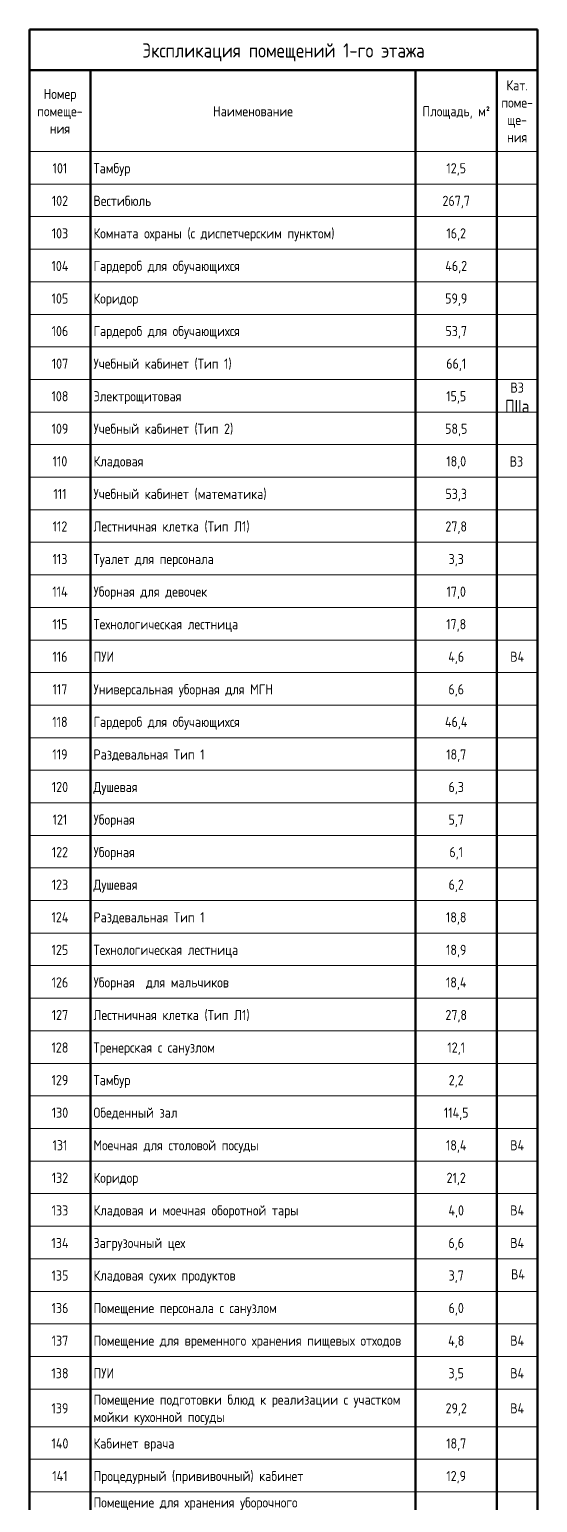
# Model space of a CAD drawing. Header units: millimetres. Extents: x -32 to 417638015, y -35 to 175284279.
# Drawn here: x 237159 to 249660, y 60264 to 96533 of the extents above; entities that cross this region are included whole.
import ezdxf

# ---------------------------------------------------------------- set-up
doc = ezdxf.new("R2010")
doc.units = ezdxf.units.MM
doc.layers.add('Графика', color=7, linetype='Continuous', lineweight=20)
doc.layers.add('Линии', color=7, linetype='Continuous', lineweight=9, true_color=0x00a600)
doc.styles.add('GOST Common_10', font='GOST_Common.ttf', dxfattribs={"width": 0.9, "height": 3.5})
doc.styles.add('GOST Common_11', font='GOST_Common.ttf', dxfattribs={"width": 0.9, "height": 2.5})

msp = doc.modelspace()

# ---------------------------------------------------------------- linework, layer by layer
at = {"layer": 'Линии', "color": 7, "lineweight": 50}
for p, q in [((237159, 96533), (237159, 95533)), ((249660, 96533), (237159, 96533)), ((249660, 95533), (249660, 96533)), ((237159, 95533), (237159, 76690)), ((237159, 95533), (249660, 95533)), ((238659, 95533), (238659, 93529)), ((246659, 95533), (246659, 93529)), ((248659, 95533), (248659, 93529)), ((249660, 95533), (249659, 76690)), ((249659, 95533), (249659, 93529)), ((238659, 93529), (238659, 92727)), ((246659, 93529), (246659, 92727)), ((248659, 93529), (248659, 92727)), ((249659, 93529), (249659, 92727)), ((238659, 92727), (238659, 91925)), ((246659, 92727), (246659, 91925)), ((248659, 92727), (248659, 91925)), ((249659, 92727), (249659, 91925)), ((238659, 91925), (238659, 91123)), ((246659, 91925), (246659, 91123)), ((248659, 91925), (248659, 91123)), ((249659, 91925), (249659, 91123)), ((238659, 91123), (238659, 90321)), ((246659, 91123), (246659, 90321)), ((248659, 91123), (248659, 90321)), ((249659, 91123), (249659, 90321)), ((238659, 90321), (238659, 89519)), ((246659, 90321), (246659, 89519)), ((248659, 90321), (248659, 89519)), ((249659, 90321), (249659, 89519)), ((238659, 89519), (238659, 88717)), ((246659, 89519), (246659, 88717)), ((248659, 89519), (248659, 88717)), ((249659, 89519), (249659, 88717)), ((238659, 88717), (238659, 87916)), ((246659, 88717), (246659, 87916)), ((248659, 88717), (248659, 87916)), ((249659, 88717), (249659, 87916)), ((238659, 87916), (238659, 87114)), ((246659, 87916), (246659, 87114)), ((248659, 87916), (248659, 87114)), ((249659, 87916), (249659, 87114)), ((238659, 87114), (238659, 86312)), ((246659, 87114), (246659, 86312)), ((248659, 87114), (248659, 86312)), ((249659, 87114), (249659, 86312)), ((238659, 86312), (238659, 85510)), ((246659, 86312), (246659, 85510)), ((248659, 86312), (248659, 85510)), ((249659, 86312), (249659, 85510)), ((238659, 85510), (238659, 84708)), ((246659, 85510), (246659, 84708)), ((248659, 85510), (248659, 84708)), ((249659, 85510), (249659, 84708)), ((238659, 84708), (238659, 83906)), ((246659, 84708), (246659, 83906)), ((248659, 84708), (248659, 83906)), ((249659, 84708), (249659, 83906)), ((238659, 83906), (238659, 83105)), ((246659, 83906), (246659, 83105)), ((248659, 83906), (248659, 83105)), ((249659, 83906), (249659, 83105)), ((238659, 83105), (238659, 82303)), ((246659, 83105), (246659, 82303)), ((248659, 83105), (248659, 82303)), ((249659, 83105), (249659, 82303)), ((238659, 82303), (238659, 81501)), ((246659, 82303), (246659, 81501)), ((248659, 82303), (248659, 81501)), ((249659, 82303), (249659, 81501)), ((238659, 81501), (238659, 80699)), ((246659, 81501), (246659, 80699)), ((248659, 81501), (248659, 80699)), ((249659, 81501), (249659, 80699)), ((238659, 80699), (238659, 79897)), ((246659, 80699), (246659, 79897)), ((248659, 80699), (248659, 79897)), ((249659, 80699), (249659, 79897)), ((238659, 79897), (238659, 79095)), ((246659, 79897), (246659, 79095)), ((248659, 79897), (248659, 79095)), ((249659, 79897), (249659, 79095)), ((238659, 79095), (238659, 78294)), ((246659, 79095), (246659, 78294)), ((248659, 79095), (248659, 78294)), ((249659, 79095), (249659, 78294)), ((238659, 78294), (238659, 77492)), ((246659, 78294), (246659, 77492)), ((248659, 78294), (248659, 77492)), ((249659, 78294), (249659, 77492)), ((238659, 77492), (238659, 76690)), ((246659, 77492), (246659, 76690)), ((248659, 77492), (248659, 76690)), ((249659, 77492), (249659, 76690)), ((237159, 76690), (237159, 55892)), ((238659, 76690), (238659, 75086)), ((246659, 76690), (246659, 75086)), ((248659, 76690), (248659, 75086)), ((249659, 76690), (249659, 75086)), ((238659, 75086), (238659, 74284)), ((246659, 75086), (246659, 74284)), ((248659, 75086), (248659, 74284)), ((249659, 75086), (249659, 74284)), ((238659, 74284), (238659, 73483)), ((246659, 74284), (246659, 73483)), ((248659, 74284), (248659, 73483)), ((249659, 74284), (249659, 73483)), ((238659, 73483), (238659, 72681)), ((246659, 73483), (246659, 72681)), ((248659, 73483), (248659, 72681)), ((249659, 73483), (249659, 72681)), ((238659, 72681), (238659, 71879)), ((246659, 72681), (246659, 71879)), ((248659, 72681), (248659, 71879)), ((249659, 72681), (249659, 71879)), ((238659, 71879), (238659, 71077)), ((246659, 71879), (246659, 71077)), ((248659, 71879), (248659, 71077)), ((249659, 71879), (249659, 71077)), ((249660, 71478), (249660, 55892)), ((238659, 71077), (238659, 70275)), ((246659, 71077), (246659, 70275)), ((248659, 71077), (248659, 70275)), ((249659, 71077), (249659, 70275)), ((238659, 70275), (238659, 69473)), ((246659, 70275), (246659, 69473)), ((248659, 70275), (248659, 69473)), ((249659, 70275), (249659, 69473)), ((238659, 69473), (238659, 68671)), ((246659, 69473), (246659, 68671)), ((248659, 69473), (248659, 68671)), ((249659, 69473), (249659, 68671)), ((238659, 68671), (238659, 67870)), ((246659, 68671), (246659, 67870)), ((248659, 68671), (248659, 67870)), ((249659, 68671), (249659, 67870)), ((238659, 67870), (238659, 67068)), ((246659, 67870), (246659, 67068)), ((248659, 67870), (248659, 67068)), ((249659, 67870), (249659, 67068)), ((238659, 67068), (238659, 66266)), ((246659, 67068), (246659, 66266)), ((248659, 67068), (248659, 66266)), ((249659, 67068), (249659, 66266)), ((238659, 66266), (238659, 65464)), ((246659, 66266), (246659, 65464)), ((248659, 66266), (248659, 65464)), ((249659, 66266), (249659, 65464)), ((238659, 65464), (238659, 64662)), ((246659, 65464), (246659, 64662)), ((248659, 65464), (248659, 64662)), ((249659, 65464), (249659, 64662)), ((238659, 64662), (238659, 63860)), ((246659, 64662), (246659, 63860)), ((248659, 64662), (248659, 63860)), ((249659, 64662), (249659, 63860)), ((238659, 63860), (238659, 63059)), ((246659, 63860), (246659, 63059)), ((248659, 63860), (248659, 63059)), ((249659, 63860), (249659, 63059)), ((238659, 63059), (238659, 62131)), ((246659, 63059), (246659, 62131)), ((248659, 63059), (248659, 62131)), ((249659, 63059), (249659, 62131)), ((238659, 62131), (238659, 61329)), ((246659, 62131), (246659, 61329)), ((248659, 62131), (248659, 61329)), ((249659, 62131), (249659, 61329)), ((238659, 61329), (238659, 60528)), ((246659, 61329), (246659, 60528)), ((248659, 61329), (248659, 60528)), ((249659, 61329), (249659, 60528)), ((238659, 60528), (238659, 59600)), ((246659, 60528), (246659, 59600)), ((248659, 60528), (248659, 59600)), ((249659, 60528), (249659, 59600))]:
    msp.add_line(p, q, dxfattribs=at)
at = {"layer": 'Линии', "color": 7, "lineweight": 20}
for p, q in [((238659, 93529), (237159, 93529)), ((246659, 93529), (238659, 93529)), ((248659, 93529), (246659, 93529)), ((249659, 93529), (248659, 93529)), ((238659, 92727), (237159, 92727)), ((246659, 92727), (238659, 92727)), ((248659, 92727), (246659, 92727)), ((249659, 92727), (248659, 92727)), ((238659, 91925), (237159, 91925)), ((246659, 91925), (238659, 91925)), ((248659, 91925), (246659, 91925)), ((249659, 91925), (248659, 91925)), ((238659, 91123), (237159, 91123)), ((246659, 91123), (238659, 91123)), ((248659, 91123), (246659, 91123)), ((249659, 91123), (248659, 91123)), ((238659, 90321), (237159, 90321)), ((246659, 90321), (238659, 90321)), ((248659, 90321), (246659, 90321)), ((249659, 90321), (248659, 90321)), ((238659, 89519), (237159, 89519)), ((246659, 89519), (238659, 89519)), ((248659, 89519), (246659, 89519)), ((249659, 89519), (248659, 89519)), ((238659, 88717), (237159, 88717)), ((246659, 88717), (238659, 88717)), ((248659, 88717), (246659, 88717)), ((249659, 88717), (248659, 88717)), ((238659, 87916), (237159, 87916)), ((246659, 87916), (238659, 87916)), ((248659, 87916), (246659, 87916)), ((249659, 87916), (248659, 87916)), ((238659, 87114), (237159, 87114)), ((246659, 87114), (238659, 87114)), ((248659, 87114), (246659, 87114)), ((249659, 87114), (248659, 87114)), ((238659, 86312), (237159, 86312)), ((246659, 86312), (238659, 86312)), ((248659, 86312), (246659, 86312)), ((249659, 86312), (248659, 86312)), ((238659, 85510), (237159, 85510)), ((246659, 85510), (238659, 85510)), ((248659, 85510), (246659, 85510)), ((249659, 85510), (248659, 85510)), ((238659, 84708), (237159, 84708)), ((246659, 84708), (238659, 84708)), ((248659, 84708), (246659, 84708)), ((249659, 84708), (248659, 84708)), ((238659, 83906), (237159, 83906)), ((246659, 83906), (238659, 83906)), ((248659, 83906), (246659, 83906)), ((249659, 83906), (248659, 83906)), ((238659, 83105), (237159, 83105)), ((246659, 83105), (238659, 83105)), ((248659, 83105), (246659, 83105)), ((249659, 83105), (248659, 83105)), ((238659, 82303), (237159, 82303)), ((246659, 82303), (238659, 82303)), ((248659, 82303), (246659, 82303)), ((249659, 82303), (248659, 82303)), ((238659, 81501), (237159, 81501)), ((246659, 81501), (238659, 81501)), ((248659, 81501), (246659, 81501)), ((249659, 81501), (248659, 81501)), ((238659, 80699), (237159, 80699)), ((246659, 80699), (238659, 80699)), ((248659, 80699), (246659, 80699)), ((249659, 80699), (248659, 80699)), ((238659, 79897), (237159, 79897)), ((246659, 79897), (238659, 79897)), ((248659, 79897), (246659, 79897)), ((249659, 79897), (248659, 79897)), ((238659, 79095), (237159, 79095)), ((246659, 79095), (238659, 79095)), ((248659, 79095), (246659, 79095)), ((249659, 79095), (248659, 79095)), ((238659, 78294), (237159, 78294)), ((246659, 78294), (238659, 78294)), ((248659, 78294), (246659, 78294)), ((249659, 78294), (248659, 78294)), ((238659, 77492), (237159, 77492)), ((246659, 77492), (238659, 77492)), ((248659, 77492), (246659, 77492)), ((249659, 77492), (248659, 77492)), ((238659, 76690), (237159, 76690)), ((238659, 76690), (237159, 76690)), ((249660, 76690), (237159, 76690)), ((249660, 76690), (237159, 76690)), ((246659, 76690), (238659, 76690)), ((246659, 76690), (238659, 76690)), ((248659, 76690), (246659, 76690)), ((248659, 76690), (246659, 76690)), ((249659, 76690), (248659, 76690)), ((249659, 76690), (248659, 76690)), ((238659, 75888), (237159, 75888)), ((246659, 75888), (238659, 75888)), ((248659, 75888), (246659, 75888)), ((249659, 75888), (248659, 75888)), ((238659, 75086), (237159, 75086)), ((246659, 75086), (238659, 75086)), ((248659, 75086), (246659, 75086)), ((249659, 75086), (248659, 75086)), ((238659, 74284), (237159, 74284)), ((246659, 74284), (238659, 74284)), ((248659, 74284), (246659, 74284)), ((249659, 74284), (248659, 74284)), ((238659, 73483), (237159, 73483)), ((246659, 73483), (238659, 73483)), ((248659, 73483), (246659, 73483)), ((249659, 73483), (248659, 73483)), ((238659, 72681), (237159, 72681)), ((246659, 72681), (238659, 72681)), ((248659, 72681), (246659, 72681)), ((249659, 72681), (248659, 72681)), ((238659, 71879), (237159, 71879)), ((246659, 71879), (238659, 71879)), ((248659, 71879), (246659, 71879)), ((249659, 71879), (248659, 71879)), ((238659, 71077), (237159, 71077)), ((246659, 71077), (238659, 71077)), ((248659, 71077), (246659, 71077)), ((249659, 71077), (248659, 71077)), ((238659, 70275), (237159, 70275)), ((246659, 70275), (238659, 70275)), ((248659, 70275), (246659, 70275)), ((249659, 70275), (248659, 70275)), ((238659, 69473), (237159, 69473)), ((246659, 69473), (238659, 69473)), ((248659, 69473), (246659, 69473)), ((249659, 69473), (248659, 69473)), ((238659, 68671), (237159, 68671)), ((246659, 68671), (238659, 68671)), ((248659, 68671), (246659, 68671)), ((249659, 68671), (248659, 68671)), ((238659, 67870), (237159, 67870)), ((246659, 67870), (238659, 67870)), ((248659, 67870), (246659, 67870)), ((249659, 67870), (248659, 67870)), ((238659, 67068), (237159, 67068)), ((246659, 67068), (238659, 67068)), ((248659, 67068), (246659, 67068)), ((249659, 67068), (248659, 67068)), ((238659, 66266), (237159, 66266)), ((246659, 66266), (238659, 66266)), ((248659, 66266), (246659, 66266)), ((249659, 66266), (248659, 66266)), ((238659, 65464), (237159, 65464)), ((246659, 65464), (238659, 65464)), ((248659, 65464), (246659, 65464)), ((249659, 65464), (248659, 65464)), ((238659, 64662), (237159, 64662)), ((246659, 64662), (238659, 64662)), ((248659, 64662), (246659, 64662)), ((249659, 64662), (248659, 64662)), ((238659, 63860), (237159, 63860)), ((246659, 63860), (238659, 63860)), ((248659, 63860), (246659, 63860)), ((249659, 63860), (248659, 63860)), ((238659, 63059), (237159, 63059)), ((246659, 63059), (238659, 63059)), ((248659, 63059), (246659, 63059)), ((249659, 63059), (248659, 63059)), ((238659, 62131), (237159, 62131)), ((246659, 62131), (238659, 62131)), ((248659, 62131), (246659, 62131)), ((249659, 62131), (248659, 62131)), ((238659, 61329), (237159, 61329)), ((246659, 61329), (238659, 61329)), ((248659, 61329), (246659, 61329)), ((249659, 61329), (248659, 61329)), ((238659, 60528), (237159, 60528)), ((246659, 60528), (238659, 60528)), ((248659, 60528), (246659, 60528)), ((249659, 60528), (248659, 60528))]:
    msp.add_line(p, q, dxfattribs=at)

# ---------------------------------------------------------------- texts
at = {"layer": 'Графика', "line_spacing_factor": 1.022761}
for s, insert, char_height, width, attachment_point, style in [('Экспликация помещений 1-го этажа', (243410, 96192), 350, 8375.31, 2, 'GOST Common_10'), ('Номер помеще- ния', (237909, 95071), 250, 1418.03, 2, 'GOST Common_11'), ('Кат. поме- ще- ния', (249159, 95284), 250, 962.45, 2, 'GOST Common_11'), ('Наименование', (242659, 94644), 250, 2353.32, 2, 'GOST Common_11'), ('Площадь, м\\fGOST Common|b0|i0|c238|p34|;\\W.9;²', (247659, 94644), 250, 2009.37, 2, 'GOST Common_11'), ('101', (237909, 93241), 250, 458.6, 2, 'GOST Common_11'), ('Тамбур', (238734, 93241), 250, 1203.81, 1, 'GOST Common_11'), ('12,5', (247659, 93241), 250, 603.41, 2, 'GOST Common_11'), ('102', (237909, 92439), 250, 509.89, 2, 'GOST Common_11'), ('Вестибюль', (238734, 92439), 250, 1783.09, 1, 'GOST Common_11'), ('267,7', (247659, 92439), 250, 841.76, 2, 'GOST Common_11'), ('103', (237909, 91638), 250, 509.89, 2, 'GOST Common_11'), ('Комната охраны (с диспетчерским пунктом)', (238734, 91638), 250, 7259.08, 1, 'GOST Common_11'), ('16,2', (247659, 91638), 250, 603.41, 2, 'GOST Common_11'), ('104', (237909, 90836), 250, 537.04, 2, 'GOST Common_11'), ('Гардероб для обучающихся', (238734, 90836), 250, 4456.22, 1, 'GOST Common_11'), ('46,2', (247659, 90836), 250, 681.86, 2, 'GOST Common_11'), ('105', (237909, 90034), 250, 509.89, 2, 'GOST Common_11'), ('Коридор', (238734, 90034), 250, 1336.56, 1, 'GOST Common_11'), ('59,9', (247659, 90034), 250, 654.71, 2, 'GOST Common_11'), ('106', (237909, 89232), 250, 509.89, 2, 'GOST Common_11'), ('Гардероб для обучающихся', (238734, 89232), 250, 4456.22, 1, 'GOST Common_11'), ('53,7', (247659, 89232), 250, 654.71, 2, 'GOST Common_11'), ('107', (237909, 88430), 250, 509.89, 2, 'GOST Common_11'), ('Учебный кабинет (Тип 1)', (238734, 88430), 250, 3976.5, 1, 'GOST Common_11'), ('66,1', (247659, 88430), 250, 603.41, 2, 'GOST Common_11'), ('В3\\P{\\H1.25x;ПIIa}', (249159, 87840), 250, 401.27, 2, 'GOST Common_11'), ('108', (237909, 87628), 250, 509.89, 2, 'GOST Common_11'), ('Электрощитовая', (238734, 87628), 250, 2863.2, 1, 'GOST Common_11'), ('15,5', (247659, 87628), 250, 603.41, 2, 'GOST Common_11'), ('109', (237909, 86827), 250, 509.89, 2, 'GOST Common_11'), ('Учебный кабинет (Тип 2)', (238734, 86827), 250, 4027.8, 1, 'GOST Common_11'), ('58,5', (247659, 86827), 250, 654.71, 2, 'GOST Common_11'), ('110', (237909, 86025), 250, 458.6, 2, 'GOST Common_11'), ('Кладовая', (238734, 86025), 250, 1577.93, 1, 'GOST Common_11'), ('18,0', (247659, 86025), 250, 603.41, 2, 'GOST Common_11'), ('В3', (249140, 86020), 250, 755.69, 2, 'GOST Common_11'), ('Учебный кабинет (математика)', (238734, 85223), 250, 5273.85, 1, 'GOST Common_11'), ('111', (237909, 85223), 250, 407.31, 2, 'GOST Common_11'), ('53,3', (247659, 85223), 250, 654.71, 2, 'GOST Common_11'), ('112', (237909, 84421), 250, 458.6, 2, 'GOST Common_11'), ('Лестничная клетка (Тип Л1)', (238734, 84421), 250, 4595.01, 1, 'GOST Common_11'), ('27,8', (247659, 84421), 250, 654.71, 2, 'GOST Common_11'), ('113', (237909, 83619), 250, 458.6, 2, 'GOST Common_11'), ('Туалет для персонала', (238734, 83619), 250, 3692.9, 1, 'GOST Common_11'), ('3,3', (247659, 83619), 250, 467.65, 2, 'GOST Common_11'), ('114', (237909, 82817), 250, 485.75, 2, 'GOST Common_11'), ('Уборная для девочек', (238734, 82817), 250, 3421.36, 1, 'GOST Common_11'), ('17,0', (247659, 82817), 250, 603.41, 2, 'GOST Common_11'), ('115', (237909, 82015), 250, 458.6, 2, 'GOST Common_11'), ('Технологическая лестница', (238734, 82015), 250, 4510.53, 1, 'GOST Common_11'), ('17,8', (247659, 82015), 250, 603.41, 2, 'GOST Common_11'), ('116', (237909, 81214), 250, 458.6, 2, 'GOST Common_11'), ('ПУИ', (238734, 81214), 250, 642.64, 1, 'GOST Common_11'), ('4,6', (247659, 81214), 250, 494.8, 2, 'GOST Common_11'), ('В4', (249159, 81214), 250, 428.42, 2, 'GOST Common_11'), ('117', (237909, 80412), 250, 458.6, 2, 'GOST Common_11'), ('Универсальная уборная для МГН', (238734, 80412), 250, 5310.05, 1, 'GOST Common_11'), ('6,6', (247659, 80412), 250, 467.65, 2, 'GOST Common_11'), ('118', (237909, 79610), 250, 458.6, 2, 'GOST Common_11'), ('Гардероб для обучающихся', (238734, 79610), 250, 4456.22, 1, 'GOST Common_11'), ('46,4', (247659, 79610), 250, 709.01, 2, 'GOST Common_11'), ('119', (237909, 78808), 250, 458.6, 2, 'GOST Common_11'), ('Раздевальная Тип 1', (238734, 78808), 250, 3252.41, 1, 'GOST Common_11'), ('18,7', (247659, 78808), 250, 603.41, 2, 'GOST Common_11'), ('120', (237909, 78006), 250, 509.89, 2, 'GOST Common_11'), ('Душевая', (238734, 78006), 250, 1445.18, 1, 'GOST Common_11'), ('6,3', (247659, 78006), 250, 467.65, 2, 'GOST Common_11'), ('121', (237909, 77204), 250, 458.6, 2, 'GOST Common_11'), ('Уборная', (238734, 77204), 250, 1363.72, 1, 'GOST Common_11'), ('5,7', (247659, 77204), 250, 467.65, 2, 'GOST Common_11'), ('122', (237909, 76403), 250, 509.89, 2, 'GOST Common_11'), ('Уборная', (238734, 76403), 250, 1363.72, 1, 'GOST Common_11'), ('6,1', (247659, 76403), 250, 416.36, 2, 'GOST Common_11'), ('123', (237909, 75601), 250, 509.89, 2, 'GOST Common_11'), ('Душевая', (238734, 75601), 250, 1445.18, 1, 'GOST Common_11'), ('6,2', (247659, 75601), 250, 467.65, 2, 'GOST Common_11'), ('124', (237909, 74799), 250, 537.04, 2, 'GOST Common_11'), ('Раздевальная Тип 1', (238734, 74799), 250, 3252.41, 1, 'GOST Common_11'), ('18,8', (247659, 74799), 250, 603.41, 2, 'GOST Common_11'), ('125', (237909, 73997), 250, 509.89, 2, 'GOST Common_11'), ('Технологическая лестница', (238734, 73997), 250, 4510.53, 1, 'GOST Common_11'), ('18,9', (247659, 73997), 250, 603.41, 2, 'GOST Common_11'), ('126', (237909, 73195), 250, 509.89, 2, 'GOST Common_11'), ('Уборная  для мальчиков', (238734, 73195), 250, 3849.79, 1, 'GOST Common_11'), ('18,4', (247659, 73195), 250, 630.57, 2, 'GOST Common_11'), ('127', (237909, 72393), 250, 509.89, 2, 'GOST Common_11'), ('Лестничная клетка (Тип Л1)', (238734, 72393), 250, 4595.01, 1, 'GOST Common_11'), ('27,8', (247659, 72393), 250, 654.71, 2, 'GOST Common_11'), ('128', (237909, 71592), 250, 509.89, 2, 'GOST Common_11'), ('Тренерская с санузлом', (238734, 71592), 250, 3765.31, 1, 'GOST Common_11'), ('12,1', (247659, 71592), 250, 552.12, 2, 'GOST Common_11'), ('129', (237909, 70790), 250, 509.89, 2, 'GOST Common_11'), ('Тамбур', (238734, 70790), 250, 1203.81, 1, 'GOST Common_11'), ('2,2', (247659, 70790), 250, 467.65, 2, 'GOST Common_11'), ('130', (237909, 69988), 250, 509.89, 2, 'GOST Common_11'), ('Обеденный зал', (238734, 69988), 250, 2407.63, 1, 'GOST Common_11'), ('114,5', (247659, 69988), 250, 766.34, 2, 'GOST Common_11'), ('131', (237909, 69186), 250, 458.6, 2, 'GOST Common_11'), ('Моечная для столовой посуды', (238734, 69186), 250, 4884.64, 1, 'GOST Common_11'), ('18,4', (247659, 69186), 250, 630.57, 2, 'GOST Common_11'), ('В4', (249159, 69186), 250, 428.42, 2, 'GOST Common_11'), ('132', (237909, 68384), 250, 509.89, 2, 'GOST Common_11'), ('Коридор', (238734, 68384), 250, 1336.56, 1, 'GOST Common_11'), ('21,2', (247659, 68384), 250, 603.41, 2, 'GOST Common_11'), ('133', (237909, 67582), 250, 509.89, 2, 'GOST Common_11'), ('Кладовая и моечная оборотной тары', (238734, 67582), 250, 6097.51, 1, 'GOST Common_11'), ('4,0', (247659, 67582), 250, 494.8, 2, 'GOST Common_11'), ('В4', (249159, 67582), 250, 428.42, 2, 'GOST Common_11'), ('134', (237909, 66780), 250, 537.04, 2, 'GOST Common_11'), ('Загрузочный цех', (238734, 66780), 250, 2796.83, 1, 'GOST Common_11'), ('6,6', (247659, 66780), 250, 467.65, 2, 'GOST Common_11'), ('В4', (249159, 66780), 250, 428.42, 2, 'GOST Common_11'), ('В4', (249178, 66008), 250, 428.42, 2, 'GOST Common_11'), ('135', (237909, 65979), 250, 509.89, 2, 'GOST Common_11'), ('Кладовая сухих продуктов', (238734, 65979), 250, 4413.98, 1, 'GOST Common_11'), ('3,7', (247659, 65979), 250, 467.65, 2, 'GOST Common_11'), ('136', (237909, 65177), 250, 509.89, 2, 'GOST Common_11'), ('Помещение персонала с санузлом', (238734, 65177), 250, 5491.08, 1, 'GOST Common_11'), ('6,0', (247659, 65177), 250, 467.65, 2, 'GOST Common_11'), ('137', (237909, 64375), 250, 509.89, 2, 'GOST Common_11'), ('Помещение для временного хранения пищевых отходов', (238734, 64375), 250, 9051.22, 1, 'GOST Common_11'), ('4,8', (247659, 64375), 250, 494.8, 2, 'GOST Common_11'), ('В4', (249159, 64375), 250, 428.42, 2, 'GOST Common_11'), ('138', (237909, 63573), 250, 509.89, 2, 'GOST Common_11'), ('ПУИ', (238734, 63573), 250, 642.64, 1, 'GOST Common_11'), ('3,5', (247659, 63573), 250, 467.65, 2, 'GOST Common_11'), ('В4', (249159, 63573), 250, 428.42, 2, 'GOST Common_11'), ('Помещение подготовки блюд к реализации с участком мойки кухонной посуды', (238734, 62922), 250, 8193.27, 1, 'GOST Common_11'), ('139', (237909, 62709), 250, 509.89, 2, 'GOST Common_11'), ('29,2', (247659, 62709), 250, 654.71, 2, 'GOST Common_11'), ('В4', (249159, 62709), 250, 428.42, 2, 'GOST Common_11'), ('140', (237909, 61844), 250, 537.04, 2, 'GOST Common_11'), ('Кабинет врача', (238734, 61844), 250, 2501.16, 1, 'GOST Common_11'), ('18,7', (247659, 61844), 250, 603.41, 2, 'GOST Common_11'), ('141', (237909, 61042), 250, 485.75, 2, 'GOST Common_11'), ('Процедурный (прививочный) кабинет', (238734, 61042), 250, 6019.06, 1, 'GOST Common_11'), ('12,9', (247659, 61042), 250, 603.41, 2, 'GOST Common_11'), ('Помещение для хранения уборочного инвентаря,приготоволения дезинфицирующих растовров', (238734, 60391), 250, 8007.32, 1, 'GOST Common_11')]:
    msp.add_mtext(s, dxfattribs=dict(at, insert=insert, char_height=char_height, width=width, attachment_point=attachment_point, style=style))

doc.saveas('drawing.dxf')
